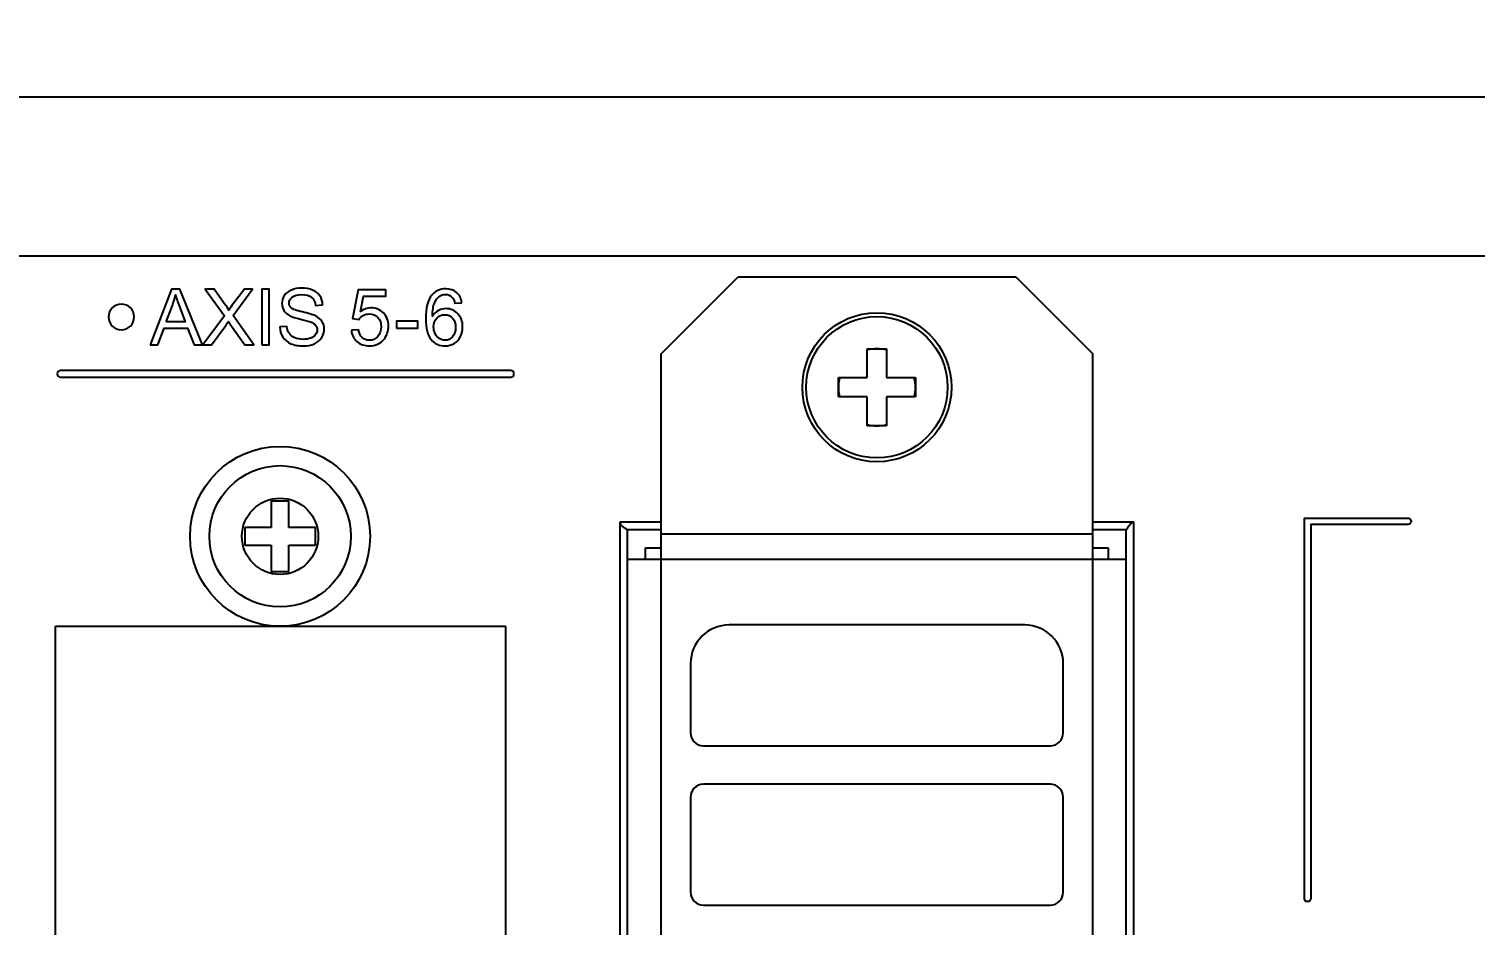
# Model space of a CAD drawing. Header units: millimetres. Extents: x 4086 to 8318, y 123 to 1549.
# Drawn here: x 7023.2 to 7079.5, y 1093.3 to 1128.2 of the extents above; entities that cross this region are included whole.
import ezdxf

# ---------------------------------------------------------------- set-up
doc = ezdxf.new("R2010")
doc.units = ezdxf.units.MM
for name, color, linetype in [('20_ALL_FEATURES', 7, 'Continuous'), ('layer 3', 7, 'Continuous'), ('尺寸', 3, 'Continuous')]:
    doc.layers.add(name, color=color, linetype=linetype)
doc.styles.get("Standard").update_dxf_attribs({"font": 'simsun.ttc'})
doc.dimstyles.get("Standard").update_dxf_attribs({"dimscale": 6, "dimtxt": 5, "dimasz": 3, "dimexe": 0.18, "dimexo": 0.0625, "dimgap": 0.8, "dimtad": 1, "dimtoh": 1, "dimdec": 1, "dimzin": 0, "dimdsep": 46, "dimtxsty": 'Standard', "dimcen": 0.09, "dimclrd": 256, "dimclre": 256, "dimclrt": 256, "dimadec": 0, "dimazin": 2, "dimtfac": 1, "dimtdec": 1, "dimtofl": 0, "dimtmove": 0, "dimatfit": 3, "dimfxl": 0, "dimtolj": 1, "dimtzin": 0, "dimarcsym": 0})

# ---------------------------------------------------------------- blocks, each defined once
blk = doc.blocks.new('*D102')
at = {"layer": 'Defpoints', "color": 0}
for p in [(7190.223, 1211.681), (6860.223, 1125.542), (7190.223, 1125.042)]:
    blk.add_point(p, dxfattribs=at)
at = {"layer": '尺寸', "lineweight": -2}
for p, q in [((6860.223, 1125.917), (6860.223, 1212.761)), ((7190.223, 1125.417), (7190.223, 1212.761)), ((6878.223, 1211.681), (7172.223, 1211.681))]:
    blk.add_line(p, q, dxfattribs=at)
at = {"layer": '尺寸'}
for points in [[(6878.223, 1214.681), (6878.223, 1208.681), (6860.223, 1211.681)], [(7172.223, 1208.681), (7172.223, 1214.681), (7190.223, 1211.681)]]:
    blk.add_solid(points, dxfattribs=at)
at = {"layer": '尺寸', "insert": (7025.223, 1231.481), "char_height": 30, "attachment_point": 5}
blk.add_mtext('\\A1;330.0', dxfattribs=at)

msp = doc.modelspace()

# ---------------------------------------------------------------- linework, layer by layer
for p, q in [((7024.27, 1056.092), (7024.27, 1104.942)), ((7024.27, 1104.942), (7041.77, 1104.942)), ((7041.77, 1104.942), (7041.77, 1056.092))]:
    msp.add_line(p, q)
at = {"layer": '20_ALL_FEATURES', "color": 7, "linetype": 'Continuous'}
for p, q in [((6861.723, 1125.542), (7188.723, 1125.542)), ((7188.773, 1119.342), (6861.673, 1119.342)), ((7047.823, 1115.542), (7050.823, 1118.542)), ((7050.823, 1118.542), (7061.623, 1118.542)), ((7061.623, 1118.542), (7064.623, 1115.542)), ((7055.848, 1114.617), (7055.848, 1115.742)), ((7055.848, 1115.742), (7056.598, 1115.742)), ((7056.598, 1115.742), (7056.598, 1114.617)), ((7047.823, 1061.542), (7047.823, 1115.542)), ((7064.623, 1061.542), (7064.623, 1115.542)), ((7054.723, 1113.867), (7054.723, 1114.617)), ((7054.723, 1114.617), (7055.848, 1114.617)), ((7056.598, 1114.617), (7057.723, 1114.617)), ((7057.723, 1114.617), (7057.723, 1113.867)), ((7055.848, 1113.867), (7054.723, 1113.867)), ((7055.848, 1112.742), (7055.848, 1113.867)), ((7056.598, 1113.867), (7056.598, 1112.742)), ((7057.723, 1113.867), (7056.598, 1113.867)), ((7056.598, 1112.742), (7055.848, 1112.742)), ((7032.659, 1109.817), (7032.659, 1108.786)), ((7032.659, 1109.817), (7033.346, 1109.817)), ((7033.346, 1108.786), (7033.346, 1109.817)), ((7046.223, 1108.992), (7046.223, 1059.992)), ((7047.823, 1108.992), (7046.223, 1108.992)), ((7066.223, 1108.992), (7064.623, 1108.992)), ((7066.223, 1059.992), (7066.223, 1108.992)), ((7031.628, 1108.786), (7031.628, 1108.098)), ((7032.659, 1108.786), (7031.628, 1108.786)), ((7034.378, 1108.786), (7033.346, 1108.786)), ((7034.378, 1108.098), (7034.378, 1108.786)), ((7046.523, 1060.242), (7046.523, 1108.692)), ((7047.823, 1108.692), (7046.523, 1108.692)), ((7047.823, 1108.542), (7064.623, 1108.542)), ((7065.923, 1108.692), (7064.623, 1108.692)), ((7065.923, 1060.242), (7065.923, 1108.692)), ((7031.628, 1108.098), (7032.659, 1108.098)), ((7032.659, 1108.098), (7032.659, 1107.067)), ((7033.346, 1107.067), (7033.346, 1108.098)), ((7033.346, 1108.098), (7034.378, 1108.098)), ((7047.223, 1107.542), (7047.223, 1107.992)), ((7047.223, 1107.992), (7047.823, 1107.992)), ((7064.623, 1107.992), (7065.223, 1107.992)), ((7065.223, 1107.992), (7065.223, 1107.542)), ((7065.923, 1107.542), (7046.523, 1107.542)), ((7032.659, 1107.067), (7033.346, 1107.067)), ((7061.973, 1104.992), (7050.473, 1104.992)), ((7048.973, 1103.492), (7048.973, 1100.792)), ((7063.473, 1100.792), (7063.473, 1103.492)), ((7049.473, 1100.292), (7062.973, 1100.292)), ((7048.973, 1098.292), (7048.973, 1094.592)), ((7062.973, 1098.792), (7049.473, 1098.792)), ((7063.473, 1094.592), (7063.473, 1098.292)), ((7049.473, 1094.092), (7062.973, 1094.092))]:
    msp.add_line(p, q, dxfattribs=at)
for centre, radius in [((7056.223, 1114.242), 2.9), ((7056.223, 1114.242), 2.75), ((7033.003, 1108.442), 3.5), ((7033.003, 1108.442), 2.75), ((7033.003, 1108.442), 1.484)]:
    msp.add_circle(centre, radius, dxfattribs=at)
for centre, radius, start, end in [((7056.223, 1114.242), 1.5, 75.8242, 104.1901), ((7056.223, 1114.242), 1.5, 165.6606, 194.3484), ((7056.223, 1114.242), 1.5, 345.6606, 14.3484), ((7056.223, 1114.242), 1.5, 255.8242, 284.1901), ((7050.473, 1103.492), 1.5, 90, 180), ((7061.973, 1103.492), 1.5, 0, 90), ((7049.473, 1100.792), 0.5, 180, 270), ((7062.973, 1100.792), 0.5, 270, 0), ((7049.473, 1098.292), 0.5, 90, 180), ((7062.973, 1098.292), 0.5, 0, 90), ((7049.473, 1094.592), 0.5, 180, 270), ((7062.973, 1094.592), 0.5, 270, 0)]:
    msp.add_arc(centre, radius, start, end, dxfattribs=at)
for points in [[(7046.223, 1108.992), (7046.223, 1108.934), (7046.296, 1108.846), (7046.41, 1108.764), (7046.484, 1108.717), (7046.523, 1108.692)], [(7066.223, 1108.992), (7066.165, 1108.992), (7066.077, 1108.918), (7065.994, 1108.804), (7065.947, 1108.731), (7065.923, 1108.692)]]:
    msp.add_open_spline(points, degree=3, knots=[0, 0, 0, 0, 0.400699, 0.683915, 1, 1, 1, 1], dxfattribs=at)
at = {"layer": 'layer 3'}
for points, knots in [([(7027.947, 1115.889), (7027.947, 1115.889), (7028.782, 1118.066), (7028.782, 1118.066), (7028.782, 1118.066), (7028.782, 1118.066), (7029.099, 1118.066), (7029.099, 1118.066), (7029.099, 1118.066), (7029.099, 1118.066), (7029.985, 1115.889), (7029.985, 1115.889), (7029.985, 1115.889), (7029.985, 1115.889), (7029.657, 1115.889), (7029.657, 1115.889), (7029.657, 1115.889), (7029.657, 1115.889), (7029.405, 1116.549), (7029.405, 1116.549), (7029.405, 1116.549), (7029.405, 1116.549), (7028.488, 1116.549), (7028.488, 1116.549), (7028.488, 1116.549), (7028.488, 1116.549), (7028.252, 1115.889), (7028.252, 1115.889), (7028.252, 1115.889), (7028.252, 1115.889), (7027.947, 1115.889), (7027.947, 1115.889)], [0, 0, 0, 0, 0.111111, 0.111111, 0.111111, 0.111111, 0.222222, 0.222222, 0.222222, 0.222222, 0.333333, 0.333333, 0.333333, 0.333333, 0.444444, 0.444444, 0.444444, 0.444444, 0.555556, 0.555556, 0.555556, 0.555556, 0.666667, 0.666667, 0.666667, 0.666667, 0.777778, 0.777778, 0.777778, 0.777778, 1, 1, 1, 1]), ([(7029.992, 1115.889), (7029.992, 1115.889), (7030.834, 1117.019), (7030.834, 1117.019), (7030.834, 1117.019), (7030.834, 1117.019), (7030.093, 1118.066), (7030.093, 1118.066), (7030.093, 1118.066), (7030.093, 1118.066), (7030.436, 1118.066), (7030.436, 1118.066), (7030.436, 1118.066), (7030.436, 1118.066), (7030.833, 1117.509), (7030.833, 1117.509), (7030.833, 1117.509), (7030.915, 1117.394), (7030.973, 1117.306), (7031.006, 1117.244), (7031.006, 1117.244), (7031.055, 1117.32), (7031.112, 1117.402), (7031.179, 1117.487), (7031.179, 1117.487), (7031.179, 1117.487), (7031.614, 1118.066), (7031.614, 1118.066), (7031.614, 1118.066), (7031.614, 1118.066), (7031.929, 1118.066), (7031.929, 1118.066), (7031.929, 1118.066), (7031.929, 1118.066), (7031.173, 1117.032), (7031.173, 1117.032), (7031.173, 1117.032), (7031.173, 1117.032), (7031.987, 1115.889), (7031.987, 1115.889), (7031.987, 1115.889), (7031.987, 1115.889), (7031.633, 1115.889), (7031.633, 1115.889), (7031.633, 1115.889), (7031.633, 1115.889), (7031.084, 1116.666), (7031.084, 1116.666), (7031.084, 1116.666), (7031.053, 1116.71), (7031.023, 1116.754), (7030.995, 1116.797), (7030.995, 1116.797), (7030.946, 1116.725), (7030.912, 1116.673), (7030.89, 1116.644), (7030.89, 1116.644), (7030.89, 1116.644), (7030.339, 1115.889), (7030.339, 1115.889), (7030.339, 1115.889), (7030.339, 1115.889), (7029.992, 1115.889), (7029.992, 1115.889)], [0, 0, 0, 0, 0.058824, 0.058824, 0.058824, 0.058824, 0.117647, 0.117647, 0.117647, 0.117647, 0.176471, 0.176471, 0.176471, 0.176471, 0.235294, 0.235294, 0.235294, 0.235294, 0.294118, 0.294118, 0.294118, 0.294118, 0.352941, 0.352941, 0.352941, 0.352941, 0.411765, 0.411765, 0.411765, 0.411765, 0.470588, 0.470588, 0.470588, 0.470588, 0.529412, 0.529412, 0.529412, 0.529412, 0.588235, 0.588235, 0.588235, 0.588235, 0.647059, 0.647059, 0.647059, 0.647059, 0.705882, 0.705882, 0.705882, 0.705882, 0.764706, 0.764706, 0.764706, 0.764706, 0.823529, 0.823529, 0.823529, 0.823529, 0.882353, 0.882353, 0.882353, 0.882353, 1, 1, 1, 1]), ([(7032.29, 1115.889), (7032.29, 1115.889), (7032.29, 1118.066), (7032.29, 1118.066), (7032.29, 1118.066), (7032.29, 1118.066), (7032.579, 1118.066), (7032.579, 1118.066), (7032.579, 1118.066), (7032.579, 1118.066), (7032.579, 1115.889), (7032.579, 1115.889), (7032.579, 1115.889), (7032.579, 1115.889), (7032.29, 1115.889), (7032.29, 1115.889)], [0, 0, 0, 0, 0.2, 0.2, 0.2, 0.2, 0.4, 0.4, 0.4, 0.4, 0.6, 0.6, 0.6, 0.6, 1, 1, 1, 1]), ([(7032.992, 1116.589), (7032.992, 1116.589), (7033.263, 1116.613), (7033.263, 1116.613), (7033.263, 1116.613), (7033.275, 1116.504), (7033.305, 1116.414), (7033.352, 1116.343), (7033.352, 1116.343), (7033.399, 1116.273), (7033.472, 1116.217), (7033.571, 1116.173), (7033.571, 1116.173), (7033.67, 1116.13), (7033.782, 1116.108), (7033.905, 1116.108), (7033.905, 1116.108), (7034.015, 1116.108), (7034.112, 1116.124), (7034.196, 1116.157), (7034.196, 1116.157), (7034.28, 1116.19), (7034.342, 1116.235), (7034.384, 1116.293), (7034.384, 1116.293), (7034.425, 1116.35), (7034.445, 1116.412), (7034.445, 1116.479), (7034.445, 1116.479), (7034.445, 1116.547), (7034.426, 1116.606), (7034.386, 1116.658), (7034.386, 1116.658), (7034.347, 1116.708), (7034.281, 1116.751), (7034.19, 1116.786), (7034.19, 1116.786), (7034.132, 1116.808), (7034.002, 1116.844), (7033.802, 1116.892), (7033.802, 1116.892), (7033.602, 1116.94), (7033.462, 1116.985), (7033.382, 1117.028), (7033.382, 1117.028), (7033.278, 1117.082), (7033.201, 1117.15), (7033.151, 1117.231), (7033.151, 1117.231), (7033.099, 1117.311), (7033.074, 1117.402), (7033.074, 1117.502), (7033.074, 1117.502), (7033.074, 1117.612), (7033.106, 1117.715), (7033.168, 1117.811), (7033.168, 1117.811), (7033.23, 1117.906), (7033.321, 1117.979), (7033.441, 1118.028), (7033.441, 1118.028), (7033.561, 1118.078), (7033.694, 1118.103), (7033.84, 1118.103), (7033.84, 1118.103), (7034.001, 1118.103), (7034.144, 1118.077), (7034.267, 1118.025), (7034.267, 1118.025), (7034.39, 1117.973), (7034.485, 1117.897), (7034.551, 1117.795), (7034.551, 1117.795), (7034.618, 1117.694), (7034.653, 1117.58), (7034.658, 1117.452), (7034.658, 1117.452), (7034.658, 1117.452), (7034.381, 1117.431), (7034.381, 1117.431), (7034.381, 1117.431), (7034.367, 1117.568), (7034.317, 1117.672), (7034.231, 1117.742), (7034.231, 1117.742), (7034.145, 1117.813), (7034.019, 1117.847), (7033.851, 1117.847), (7033.851, 1117.847), (7033.677, 1117.847), (7033.55, 1117.816), (7033.47, 1117.752), (7033.47, 1117.752), (7033.391, 1117.688), (7033.351, 1117.611), (7033.351, 1117.521), (7033.351, 1117.521), (7033.351, 1117.443), (7033.379, 1117.378), (7033.435, 1117.328), (7033.435, 1117.328), (7033.491, 1117.277), (7033.636, 1117.225), (7033.87, 1117.172), (7033.87, 1117.172), (7034.104, 1117.119), (7034.264, 1117.073), (7034.352, 1117.034), (7034.352, 1117.034), (7034.478, 1116.975), (7034.572, 1116.902), (7034.632, 1116.812), (7034.632, 1116.812), (7034.692, 1116.723), (7034.722, 1116.62), (7034.722, 1116.504), (7034.722, 1116.504), (7034.722, 1116.387), (7034.689, 1116.279), (7034.623, 1116.177), (7034.623, 1116.177), (7034.556, 1116.074), (7034.462, 1115.995), (7034.337, 1115.938), (7034.337, 1115.938), (7034.213, 1115.881), (7034.074, 1115.853), (7033.918, 1115.853), (7033.918, 1115.853), (7033.722, 1115.853), (7033.557, 1115.882), (7033.424, 1115.939), (7033.424, 1115.939), (7033.291, 1115.996), (7033.187, 1116.082), (7033.112, 1116.198), (7033.112, 1116.198), (7033.036, 1116.313), (7032.996, 1116.443), (7032.992, 1116.589)], [0, 0, 0, 0, 0.027778, 0.027778, 0.027778, 0.027778, 0.055556, 0.055556, 0.055556, 0.055556, 0.083333, 0.083333, 0.083333, 0.083333, 0.111111, 0.111111, 0.111111, 0.111111, 0.138889, 0.138889, 0.138889, 0.138889, 0.166667, 0.166667, 0.166667, 0.166667, 0.194444, 0.194444, 0.194444, 0.194444, 0.222222, 0.222222, 0.222222, 0.222222, 0.25, 0.25, 0.25, 0.25, 0.277778, 0.277778, 0.277778, 0.277778, 0.305556, 0.305556, 0.305556, 0.305556, 0.333333, 0.333333, 0.333333, 0.333333, 0.361111, 0.361111, 0.361111, 0.361111, 0.388889, 0.388889, 0.388889, 0.388889, 0.416667, 0.416667, 0.416667, 0.416667, 0.444444, 0.444444, 0.444444, 0.444444, 0.472222, 0.472222, 0.472222, 0.472222, 0.5, 0.5, 0.5, 0.5, 0.527778, 0.527778, 0.527778, 0.527778, 0.555556, 0.555556, 0.555556, 0.555556, 0.583333, 0.583333, 0.583333, 0.583333, 0.611111, 0.611111, 0.611111, 0.611111, 0.638889, 0.638889, 0.638889, 0.638889, 0.666667, 0.666667, 0.666667, 0.666667, 0.694444, 0.694444, 0.694444, 0.694444, 0.722222, 0.722222, 0.722222, 0.722222, 0.75, 0.75, 0.75, 0.75, 0.777778, 0.777778, 0.777778, 0.777778, 0.805556, 0.805556, 0.805556, 0.805556, 0.833333, 0.833333, 0.833333, 0.833333, 0.861111, 0.861111, 0.861111, 0.861111, 0.888889, 0.888889, 0.888889, 0.888889, 0.916667, 0.916667, 0.916667, 0.916667, 0.944444, 0.944444, 0.944444, 0.944444, 1, 1, 1, 1]), ([(7035.776, 1116.461), (7035.776, 1116.461), (7036.056, 1116.482), (7036.056, 1116.482), (7036.056, 1116.482), (7036.077, 1116.346), (7036.125, 1116.244), (7036.2, 1116.175), (7036.2, 1116.175), (7036.275, 1116.106), (7036.367, 1116.072), (7036.475, 1116.072), (7036.475, 1116.072), (7036.605, 1116.072), (7036.714, 1116.12), (7036.803, 1116.217), (7036.803, 1116.217), (7036.891, 1116.315), (7036.935, 1116.443), (7036.935, 1116.603), (7036.935, 1116.603), (7036.935, 1116.756), (7036.893, 1116.876), (7036.808, 1116.964), (7036.808, 1116.964), (7036.724, 1117.052), (7036.612, 1117.096), (7036.472, 1117.096), (7036.472, 1117.096), (7036.386, 1117.096), (7036.308, 1117.077), (7036.239, 1117.037), (7036.239, 1117.037), (7036.171, 1116.998), (7036.117, 1116.946), (7036.078, 1116.884), (7036.078, 1116.884), (7036.078, 1116.884), (7035.825, 1116.92), (7035.825, 1116.92), (7035.825, 1116.92), (7035.825, 1116.92), (7036.035, 1118.039), (7036.035, 1118.039), (7036.035, 1118.039), (7036.035, 1118.039), (7037.114, 1118.039), (7037.114, 1118.039), (7037.114, 1118.039), (7037.114, 1118.039), (7037.114, 1117.784), (7037.114, 1117.784), (7037.114, 1117.784), (7037.114, 1117.784), (7036.248, 1117.784), (7036.248, 1117.784), (7036.248, 1117.784), (7036.248, 1117.784), (7036.132, 1117.196), (7036.132, 1117.196), (7036.132, 1117.196), (7036.263, 1117.288), (7036.399, 1117.334), (7036.542, 1117.334), (7036.542, 1117.334), (7036.732, 1117.334), (7036.892, 1117.268), (7037.022, 1117.136), (7037.022, 1117.136), (7037.152, 1117.004), (7037.218, 1116.835), (7037.218, 1116.628), (7037.218, 1116.628), (7037.218, 1116.431), (7037.161, 1116.261), (7037.046, 1116.117), (7037.046, 1116.117), (7036.907, 1115.941), (7036.716, 1115.853), (7036.475, 1115.853), (7036.475, 1115.853), (7036.277, 1115.853), (7036.116, 1115.909), (7035.991, 1116.02), (7035.991, 1116.02), (7035.866, 1116.131), (7035.794, 1116.278), (7035.776, 1116.461)], [0, 0, 0, 0, 0.043478, 0.043478, 0.043478, 0.043478, 0.086957, 0.086957, 0.086957, 0.086957, 0.130435, 0.130435, 0.130435, 0.130435, 0.173913, 0.173913, 0.173913, 0.173913, 0.217391, 0.217391, 0.217391, 0.217391, 0.26087, 0.26087, 0.26087, 0.26087, 0.304348, 0.304348, 0.304348, 0.304348, 0.347826, 0.347826, 0.347826, 0.347826, 0.391304, 0.391304, 0.391304, 0.391304, 0.434783, 0.434783, 0.434783, 0.434783, 0.478261, 0.478261, 0.478261, 0.478261, 0.521739, 0.521739, 0.521739, 0.521739, 0.565217, 0.565217, 0.565217, 0.565217, 0.608696, 0.608696, 0.608696, 0.608696, 0.652174, 0.652174, 0.652174, 0.652174, 0.695652, 0.695652, 0.695652, 0.695652, 0.73913, 0.73913, 0.73913, 0.73913, 0.782609, 0.782609, 0.782609, 0.782609, 0.826087, 0.826087, 0.826087, 0.826087, 0.869565, 0.869565, 0.869565, 0.869565, 0.913043, 0.913043, 0.913043, 0.913043, 1, 1, 1, 1]), ([(7040.07, 1117.534), (7040.07, 1117.534), (7039.805, 1117.513), (7039.805, 1117.513), (7039.805, 1117.513), (7039.781, 1117.618), (7039.747, 1117.694), (7039.703, 1117.742), (7039.703, 1117.742), (7039.631, 1117.819), (7039.541, 1117.857), (7039.435, 1117.857), (7039.435, 1117.857), (7039.349, 1117.857), (7039.273, 1117.833), (7039.208, 1117.785), (7039.208, 1117.785), (7039.123, 1117.724), (7039.058, 1117.635), (7039.008, 1117.517), (7039.008, 1117.517), (7038.96, 1117.399), (7038.934, 1117.231), (7038.932, 1117.014), (7038.932, 1117.014), (7038.997, 1117.112), (7039.076, 1117.185), (7039.169, 1117.232), (7039.169, 1117.232), (7039.262, 1117.279), (7039.36, 1117.303), (7039.462, 1117.303), (7039.462, 1117.303), (7039.64, 1117.303), (7039.792, 1117.237), (7039.918, 1117.106), (7039.918, 1117.106), (7040.043, 1116.975), (7040.106, 1116.806), (7040.106, 1116.597), (7040.106, 1116.597), (7040.106, 1116.46), (7040.077, 1116.334), (7040.018, 1116.216), (7040.018, 1116.216), (7039.959, 1116.099), (7039.878, 1116.009), (7039.775, 1115.947), (7039.775, 1115.947), (7039.672, 1115.884), (7039.555, 1115.853), (7039.424, 1115.853), (7039.424, 1115.853), (7039.201, 1115.853), (7039.02, 1115.935), (7038.879, 1116.099), (7038.879, 1116.099), (7038.738, 1116.262), (7038.668, 1116.532), (7038.668, 1116.908), (7038.668, 1116.908), (7038.668, 1117.329), (7038.746, 1117.635), (7038.901, 1117.826), (7038.901, 1117.826), (7039.037, 1117.992), (7039.22, 1118.075), (7039.451, 1118.075), (7039.451, 1118.075), (7039.622, 1118.075), (7039.763, 1118.027), (7039.872, 1117.932), (7039.872, 1117.932), (7039.982, 1117.836), (7040.048, 1117.704), (7040.07, 1117.534)], [0, 0, 0, 0, 0.05, 0.05, 0.05, 0.05, 0.1, 0.1, 0.1, 0.1, 0.15, 0.15, 0.15, 0.15, 0.2, 0.2, 0.2, 0.2, 0.25, 0.25, 0.25, 0.25, 0.3, 0.3, 0.3, 0.3, 0.35, 0.35, 0.35, 0.35, 0.4, 0.4, 0.4, 0.4, 0.45, 0.45, 0.45, 0.45, 0.5, 0.5, 0.5, 0.5, 0.55, 0.55, 0.55, 0.55, 0.6, 0.6, 0.6, 0.6, 0.65, 0.65, 0.65, 0.65, 0.7, 0.7, 0.7, 0.7, 0.75, 0.75, 0.75, 0.75, 0.8, 0.8, 0.8, 0.8, 0.85, 0.85, 0.85, 0.85, 0.9, 0.9, 0.9, 0.9, 1, 1, 1, 1]), ([(7028.573, 1116.783), (7028.573, 1116.783), (7029.315, 1116.783), (7029.315, 1116.783), (7029.315, 1116.783), (7029.315, 1116.783), (7029.088, 1117.387), (7029.088, 1117.387), (7029.088, 1117.387), (7029.019, 1117.57), (7028.968, 1117.722), (7028.932, 1117.841), (7028.932, 1117.841), (7028.902, 1117.7), (7028.862, 1117.56), (7028.812, 1117.422), (7028.812, 1117.422), (7028.812, 1117.422), (7028.573, 1116.783), (7028.573, 1116.783)], [0, 0, 0, 0, 0.166667, 0.166667, 0.166667, 0.166667, 0.333333, 0.333333, 0.333333, 0.333333, 0.5, 0.5, 0.5, 0.5, 0.666667, 0.666667, 0.666667, 0.666667, 1, 1, 1, 1]), ([(7038.975, 1116.595), (7038.975, 1116.503), (7038.995, 1116.414), (7039.034, 1116.33), (7039.034, 1116.33), (7039.073, 1116.246), (7039.127, 1116.182), (7039.197, 1116.138), (7039.197, 1116.138), (7039.267, 1116.094), (7039.341, 1116.072), (7039.419, 1116.072), (7039.419, 1116.072), (7039.533, 1116.072), (7039.631, 1116.117), (7039.711, 1116.209), (7039.711, 1116.209), (7039.792, 1116.3), (7039.832, 1116.423), (7039.832, 1116.58), (7039.832, 1116.58), (7039.832, 1116.731), (7039.792, 1116.849), (7039.713, 1116.936), (7039.713, 1116.936), (7039.633, 1117.022), (7039.532, 1117.066), (7039.409, 1117.066), (7039.409, 1117.066), (7039.288, 1117.066), (7039.185, 1117.022), (7039.101, 1116.936), (7039.101, 1116.936), (7039.017, 1116.849), (7038.975, 1116.736), (7038.975, 1116.595)], [0, 0, 0, 0, 0.1, 0.1, 0.1, 0.1, 0.2, 0.2, 0.2, 0.2, 0.3, 0.3, 0.3, 0.3, 0.4, 0.4, 0.4, 0.4, 0.5, 0.5, 0.5, 0.5, 0.6, 0.6, 0.6, 0.6, 0.7, 0.7, 0.7, 0.7, 0.8, 0.8, 0.8, 0.8, 1, 1, 1, 1]), ([(7037.534, 1116.543), (7037.534, 1116.543), (7037.534, 1116.811), (7037.534, 1116.811), (7037.534, 1116.811), (7037.534, 1116.811), (7038.361, 1116.811), (7038.361, 1116.811), (7038.361, 1116.811), (7038.361, 1116.811), (7038.361, 1116.543), (7038.361, 1116.543), (7038.361, 1116.543), (7038.361, 1116.543), (7037.534, 1116.543), (7037.534, 1116.543)], [0, 0, 0, 0, 0.2, 0.2, 0.2, 0.2, 0.4, 0.4, 0.4, 0.4, 0.6, 0.6, 0.6, 0.6, 1, 1, 1, 1]), ([(7041.977, 1114.639), (7039.057, 1114.639), (7030.297, 1114.639), (7024.457, 1114.639), (7024.457, 1114.639), (7024.388, 1114.639), (7024.332, 1114.695), (7024.332, 1114.764), (7024.332, 1114.764), (7024.332, 1114.833), (7024.388, 1114.889), (7024.457, 1114.889), (7024.457, 1114.889), (7027.377, 1114.889), (7036.137, 1114.889), (7041.977, 1114.889), (7041.977, 1114.889), (7042.046, 1114.889), (7042.102, 1114.833), (7042.102, 1114.764), (7042.102, 1114.764), (7042.102, 1114.695), (7042.046, 1114.639), (7041.977, 1114.639)], [0, 0, 0, 0, 0.142857, 0.142857, 0.142857, 0.142857, 0.285714, 0.285714, 0.285714, 0.285714, 0.428571, 0.428571, 0.428571, 0.428571, 0.571429, 0.571429, 0.571429, 0.571429, 0.714286, 0.714286, 0.714286, 0.714286, 1, 1, 1, 1]), ([(7076.885, 1109.153), (7076.885, 1109.153), (7072.854, 1109.153), (7072.854, 1109.153), (7072.854, 1109.153), (7072.854, 1109.153), (7072.854, 1094.35), (7072.854, 1094.35), (7072.854, 1094.35), (7072.854, 1094.281), (7072.91, 1094.225), (7072.979, 1094.225), (7072.979, 1094.225), (7073.048, 1094.225), (7073.104, 1094.281), (7073.104, 1094.35), (7073.104, 1094.35), (7073.104, 1094.35), (7073.104, 1108.903), (7073.104, 1108.903), (7073.104, 1108.903), (7073.104, 1108.903), (7076.885, 1108.903), (7076.885, 1108.903), (7076.885, 1108.903), (7076.954, 1108.903), (7077.01, 1108.959), (7077.01, 1109.028), (7077.01, 1109.028), (7077.01, 1109.097), (7076.954, 1109.153), (7076.885, 1109.153)], [0, 0, 0, 0, 0.111111, 0.111111, 0.111111, 0.111111, 0.222222, 0.222222, 0.222222, 0.222222, 0.333333, 0.333333, 0.333333, 0.333333, 0.444444, 0.444444, 0.444444, 0.444444, 0.555556, 0.555556, 0.555556, 0.555556, 0.666667, 0.666667, 0.666667, 0.666667, 0.777778, 0.777778, 0.777778, 0.777778, 1, 1, 1, 1])]:
    msp.add_open_spline(points, degree=3, knots=knots, dxfattribs=at)
at = {"layer": 'layer 3', "color": 142}
msp.add_open_spline([(7026.828, 1117.478), (7027.105, 1117.478), (7027.328, 1117.254), (7027.328, 1116.978), (7027.328, 1116.978), (7027.328, 1116.702), (7027.105, 1116.478), (7026.828, 1116.478), (7026.828, 1116.478), (7026.552, 1116.478), (7026.328, 1116.702), (7026.328, 1116.978), (7026.328, 1116.978), (7026.328, 1117.254), (7026.552, 1117.478), (7026.828, 1117.478)], degree=3, knots=[0, 0, 0, 0, 0.2, 0.2, 0.2, 0.2, 0.4, 0.4, 0.4, 0.4, 0.6, 0.6, 0.6, 0.6, 1, 1, 1, 1], dxfattribs=at)

# ---------------------------------------------------------------- dimensions: what is measured, and where the dimension line sits
at = {"layer": '尺寸'}
dim = msp.add_linear_dim(base=(7190.223, 1211.681), p1=(6860.223, 1125.542), p2=(7190.223, 1125.042), dimstyle='Standard', dxfattribs=at)
dim.commit()
dim.dimension.update_dxf_attribs({"geometry": '*D102', "text_midpoint": (7025.223, 1211.681), "dimtype": 160})

doc.saveas('drawing.dxf')
